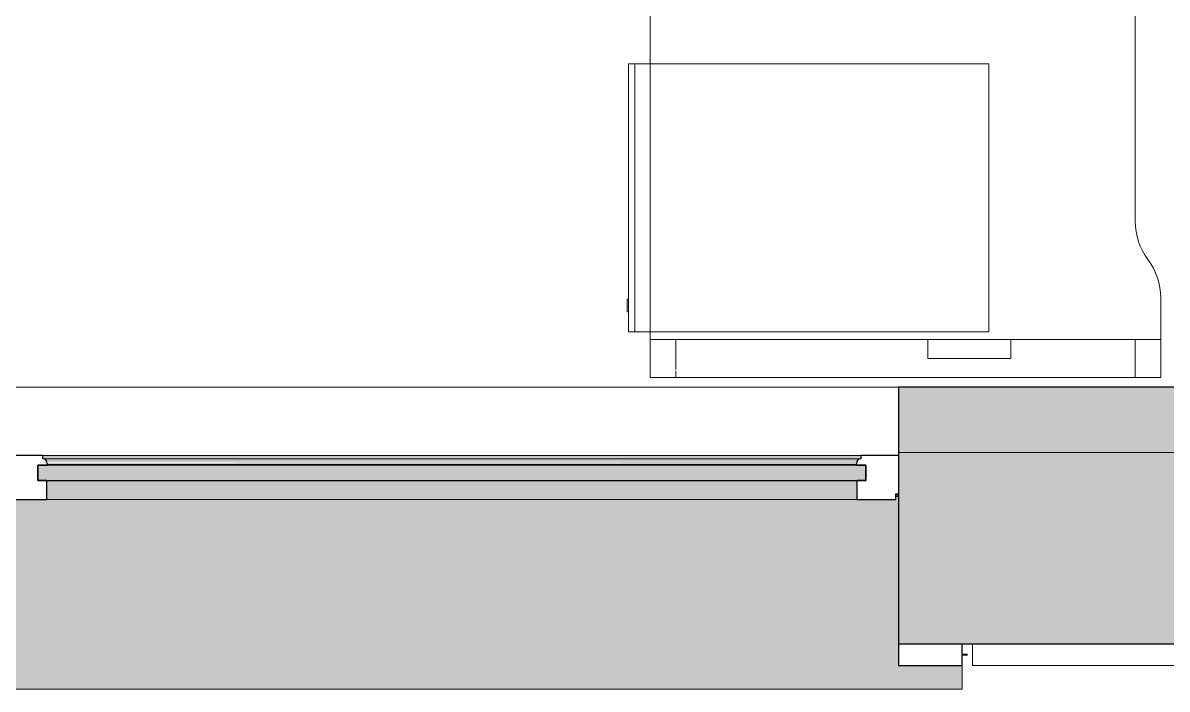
# Model space of a CAD drawing. Header units: millimetres. Extents: x 155927 to 317870, y -36033 to 97293.
# Drawn here: x 179196 to 180989, y 8897 to 9941 of the extents above; entities that cross this region are included whole.
import ezdxf

# ---------------------------------------------------------------- set-up
doc = ezdxf.new("R2010")
doc.units = ezdxf.units.MM
doc.header["$MEASUREMENT"] = 0
for name, color, linetype, lineweight in [('A-GLAZ', 7, 'CONTINUOUS', 9), ('A-GLAZ-CURT', 7, 'CONTINUOUS', 9), ('A-GLAZ-CWMG', 7, 'CONTINUOUS', 9), ('A-WALL', 7, 'CONTINUOUS', 9), ('A-WALL-PATT', 7, 'CONTINUOUS', 9), ('I-FURN', 8, 'CONTINUOUS', 9), ('I-WALL', 7, 'CONTINUOUS', 9)]:
    doc.layers.add(name, color=color, linetype=linetype, lineweight=lineweight)

msp = doc.modelspace()

# ---------------------------------------------------------------- hatches: boundary and pattern name
at = {"layer": 'A-GLAZ'}
h = msp.add_hatch(color=256, dxfattribs=at)
h.paths.add_polyline_path([(179231.4, 9255.8), (179228.6, 9257.5), (179229.9, 9256.4), (179231, 9255.9)], flags=0)
h.paths.add_polyline_path([(176664.4, 9255.8), (176661.6, 9257.5), (176662.9, 9256.4), (176664, 9255.9)], flags=0)
h.paths.add_polyline_path([(174097.4, 9255.8), (174094.6, 9257.5), (174095.9, 9256.4), (174097, 9255.9)], flags=0)
for points in [[(180504.8, 9257.5), (180508.6, 9257.5), (180508.6, 9262.5), (179227, 9262.5), (179227, 9257.5), (180502.8, 9257.5)], [(180502.8, 9252.6), (180504.6, 9256.2), (180504.8, 9257.5), (179229.9, 9257), (179232.6, 9253.9), (179233.3, 9252.6), (180502.4, 9252.6)], [(180516.6, 9223.6), (180516.6, 9247.5), (179219.1, 9247.5), (179219.1, 9223.6), (179930.9, 9223.6)], [(179930.9, 9248.6), (180501.4, 9248.6), (180502.6, 9252.6), (179233, 9251.5), (179234.3, 9248.6), (179329.4, 9248.6)], [(180501.4, 9247.5), (180501.4, 9248.6), (179930.9, 9247.5)], [(180502.6, 9193.6), (180502.6, 9223.6), (179233, 9223.6), (179233, 9193.6), (179930.9, 9193.6)], [(180567.8, 8896.6), (180667.8, 8896.6), (180667.8, 8933.6), (180567.8, 8933.6), (180567.8, 9198.3), (180563.5, 9198.3), (180563.5, 9193.6), (179172.2, 9193.6), (179172.2, 9198.3), (177996.5, 9198.3), (177996.5, 9193.6), (176605.2, 9193.6), (176605.2, 9198.3), (175429.5, 9198.3), (175429.5, 9193.6), (174038.2, 9193.6), (174038.2, 9198.3), (174033.8, 9198.3), (174033.8, 8896.6), (180532.3, 8896.6)]]:
    msp.add_hatch(color=256, dxfattribs=at).paths.add_polyline_path(points, flags=0)
h = msp.add_hatch(color=256, dxfattribs=at)
h.paths.add_polyline_path([(180567.8, 9198.3), (180567.8, 9200.4), (180563.5, 9200.4), (180563.5, 9198.3)], flags=0)
h.paths.add_polyline_path([(179162.5, 9198.3), (179172.2, 9198.3), (179172.2, 9200.4), (177996.5, 9200.4), (177996.5, 9198.3), (178728, 9198.3)], flags=0)
h.paths.add_polyline_path([(176322.2, 9198.3), (176605.2, 9198.3), (176605.2, 9200.4), (175429.5, 9200.4), (175429.5, 9198.3), (175720.8, 9198.3)], flags=0)
h.paths.add_polyline_path([(174038.2, 9198.3), (174038.2, 9200.4), (174033.8, 9200.4), (174033.8, 9198.3)], flags=0)
at = {"layer": 'A-WALL-PATT'}
h = msp.add_hatch(color=256, dxfattribs=at)
h.paths.add_polyline_path([(190558.8, 9267.6), (190558.8, 9369.6), (187692.8, 9369.6), (187692.8, 9267.6), (188952.5, 9267.6)], flags=0)
h.paths.add_polyline_path([(184742.4, 9267.6), (184908.8, 9267.6), (184908.8, 9369.6), (180567.8, 9369.6), (180567.8, 9267.6), (184141, 9267.6)], flags=0)
h = msp.add_hatch(color=256, dxfattribs=at)
h.paths.add_polyline_path([(190558.8, 8967.6), (190558.8, 9267.6), (187692.8, 9267.6), (187692.8, 8967.6), (188952.5, 8967.6)], flags=0)
h.paths.add_polyline_path([(184742.4, 8967.6), (184908.8, 8967.6), (184908.8, 9267.6), (180567.8, 9267.6), (180567.8, 8967.6), (184141, 8967.6)], flags=0)
h.paths.add_polyline_path([(174033.8, 8967.6), (174033.8, 9267.6), (172417.8, 9267.6), (172417.8, 8967.6), (173916.4, 8967.6)], flags=0)
h.paths.add_polyline_path([(162489, 8967.6), (162683.8, 8967.6), (162683.8, 9267.6), (161617.8, 9267.6), (161617.8, 8967.6)], flags=0)
h.paths.add_polyline_path([(159983.8, 8967.6), (159983.8, 9267.6), (158817.8, 9267.6), (158817.8, 8967.6), (159481.8, 8967.6)], flags=0)
h.paths.add_polyline_path([(157076, 8967.6), (157533.8, 8967.6), (157533.8, 9267.6), (156460.8, 9267.6), (156460.8, 8967.6), (156474.5, 8967.6)], flags=0)

# ---------------------------------------------------------------- linework, layer by layer
at = {"layer": 'A-GLAZ', "lineweight": 30}
for p, q in [((179227, 9262.5), (179167.8, 9262.5)), ((179227, 9257.5), (179227, 9262.5)), ((179228.6, 9257.5), (179227, 9257.5)), ((180508.6, 9257.5), (180507.1, 9257.5)), ((180508.6, 9262.5), (180508.6, 9257.5)), ((180567.8, 9262.5), (180508.6, 9262.5)), ((180516.6, 9247.5), (179219.1, 9247.5)), ((179219.1, 9247.5), (179219.1, 9223.6)), ((179219.1, 9223.6), (179219.1, 9247.5)), ((179219.1, 9247.5), (179234.3, 9247.5)), ((179234.3, 9247.5), (179234.3, 9248.6)), ((180501.4, 9248.6), (180501.4, 9247.5)), ((180501.4, 9247.5), (180516.6, 9247.5)), ((180516.6, 9223.6), (180516.6, 9247.5)), ((180516.6, 9247.5), (180516.6, 9223.6)), ((179219.1, 9223.6), (180516.6, 9223.6)), ((179233, 9223.6), (179219.1, 9223.6)), ((179233, 9193.6), (179233, 9223.6)), ((180516.6, 9223.6), (180502.6, 9223.6)), ((180502.6, 9223.6), (180502.6, 9193.6)), ((180563.5, 9193.6), (180563.5, 9202.6)), ((180563.5, 9202.6), (180567.8, 9202.6)), ((179172.2, 9193.6), (179233, 9193.6)), ((180502.6, 9193.6), (180563.5, 9193.6)), ((180567.8, 8967.6), (180567.8, 8933.6)), ((180667.8, 8933.6), (180667.8, 8967.6)), ((180567.8, 8933.6), (180667.8, 8933.6))]:
    msp.add_line(p, q, dxfattribs=at)
at = {"layer": 'A-GLAZ'}
for p, q in [((180508.6, 9262.5), (179227, 9262.5)), ((179227, 9257.5), (179228.6, 9257.5)), ((179228.6, 9257.5), (180507.1, 9257.5)), ((180507.1, 9257.5), (180508.6, 9257.5)), ((179234.3, 9248.6), (180501.4, 9248.6)), ((180563.5, 9200.4), (180567.8, 9200.4)), ((179233, 9193.6), (180502.6, 9193.6)), ((180563.5, 9198.3), (180567.8, 9198.3)), ((180667.8, 8933.6), (180667.8, 8896.6)), ((174033.8, 8896.6), (180667.8, 8896.6))]:
    msp.add_line(p, q, dxfattribs=at)
at = {"layer": 'A-GLAZ', "lineweight": 30}
for centre, radius, start, end in [((179227.5, 9252.2), 5.36, 3.4261, 78.0476), ((180508.2, 9252.2), 5.36, 101.9524, 176.5739), ((179240.2, 9253), 7.4, 183.4261, 216.5739), ((180495.5, 9253), 7.4, 323.4261, 356.5739)]:
    msp.add_arc(centre, radius, start, end, dxfattribs=at)
at = {"layer": 'A-GLAZ'}
for points, knots in [([(179231, 9256.2), (179231, 9256.3), (179230.8, 9256.4), (179230.5, 9256.7), (179230.1, 9256.9), (179229.4, 9257.3), (179228.9, 9257.4), (179228.6, 9257.5)], [0.6, 0.6, 0.6, 0.6, 0.625, 0.7, 0.775, 0.85, 1, 1, 1, 1]), ([(179232.8, 9252.6), (179232.8, 9253), (179232.7, 9253.7), (179232.4, 9254.5), (179232.1, 9254.9), (179232, 9255.1), (179232, 9255.2)], [0, 0, 0, 0, 0.2, 0.3, 0.35, 0.4, 0.4, 0.4, 0.4]), ([(180503.7, 9255.2), (180503.6, 9255), (180503.4, 9254.6), (180503, 9253.7), (180502.9, 9253), (180502.8, 9252.6)], [-0.4, -0.4, -0.4, -0.4, -0.3, -0.2, 0, 0, 0, 0]), ([(180507.1, 9257.5), (180506.6, 9257.4), (180506, 9257.2), (180505.2, 9256.7), (180504.8, 9256.4), (180504.6, 9256.2)], [-1, -1, -1, -1, -0.8, -0.7, -0.6, -0.6, -0.6, -0.6])]:
    msp.add_open_spline(points, degree=3, knots=knots, dxfattribs=at)
for points in [[(179234.3, 9248.6), (179234, 9249), (179233.7, 9249.4), (179233.5, 9249.8)], [(180502.1, 9249.8), (180501.9, 9249.4), (180501.7, 9249), (180501.4, 9248.6)]]:
    msp.add_open_spline(points, degree=3, dxfattribs=at)
at = {"layer": 'A-GLAZ-CURT', "lineweight": 20}
for p, q in [((181792.8, 8967.6), (180683.8, 8967.6)), ((180683.8, 8967.6), (180683.8, 8933.6)), ((180683.8, 8933.6), (181792.8, 8933.6))]:
    msp.add_line(p, q, dxfattribs=at)
at = {"layer": 'A-GLAZ-CWMG'}
for p, q in [((180667.8, 8951.6), (180675.8, 8951.6)), ((180675.8, 8949.6), (180667.8, 8949.6))]:
    msp.add_line(p, q, dxfattribs=at)
at = {"layer": 'A-WALL'}
msp.add_line((184908.8, 9267.6), (180567.8, 9267.6), dxfattribs=at)
at = {"layer": 'A-WALL', "lineweight": 30}
for p, q in [((180567.8, 9267.6), (180567.8, 8967.6)), ((180567.8, 8967.6), (184908.8, 8967.6))]:
    msp.add_line(p, q, dxfattribs=at)
at = {"layer": 'I-FURN'}
for p, q in [((180178.8, 10984.7), (180178.8, 9384.7)), ((180178.8, 9384.7), (180178.8, 10984.7)), ((180938.8, 9629.7), (180938.8, 10462)), ((180938.8, 10462), (180938.8, 9629.7)), ((180154.6, 9876.3), (180144.6, 9876.3)), ((180144.6, 9876.3), (180144.6, 9456.3)), ((180154.6, 9456.3), (180154.6, 9876.3)), ((180178.8, 9876.3), (180154.6, 9876.3)), ((180154.6, 9876.3), (180154.6, 9456.3)), ((180709.6, 9876.3), (180178.8, 9876.3)), ((180709.6, 9456.3), (180709.6, 9876.3)), ((180144.6, 9507.9), (180142.6, 9507.9)), ((180142.6, 9507.9), (180142.6, 9487.9)), ((180142.6, 9487.9), (180142.6, 9507.9)), ((180978.8, 9384.7), (180978.8, 9509.7)), ((180978.8, 9509.7), (180978.8, 9384.7)), ((180142.6, 9487.9), (180144.6, 9487.9)), ((180144.6, 9456.3), (180154.6, 9456.3)), ((180154.6, 9456.3), (180178.8, 9456.3)), ((180178.8, 9456.3), (180709.6, 9456.3)), ((180178.8, 9444.7), (180613.8, 9444.7)), ((180218.8, 9444.7), (180178.8, 9444.7)), ((180178.8, 9384.7), (180178.8, 9444.7)), ((180178.8, 9444.7), (180178.8, 9384.7)), ((180938.8, 9444.7), (180218.8, 9444.7)), ((180218.8, 9444.7), (180218.8, 9397.6)), ((180218.8, 9444.7), (180218.8, 9397.6)), ((180613.8, 9444.7), (180743.8, 9444.7)), ((180613.8, 9414.7), (180613.8, 9444.7)), ((180613.8, 9444.7), (180613.8, 9414.7)), ((180743.8, 9444.7), (180978.8, 9444.7)), ((180743.8, 9444.7), (180743.8, 9414.7)), ((180743.8, 9444.7), (180743.8, 9414.7)), ((180978.8, 9444.7), (180938.8, 9444.7)), ((180938.8, 9444.7), (180938.8, 9384.7)), ((180938.8, 9444.7), (180938.8, 9384.7)), ((180978.8, 9444.7), (180978.8, 9384.7)), ((180978.8, 9444.7), (180978.8, 9384.7)), ((180743.8, 9414.7), (180613.8, 9414.7)), ((180613.8, 9414.7), (180743.8, 9414.7)), ((180978.8, 9384.7), (180178.8, 9384.7)), ((180178.8, 9384.7), (180218.8, 9384.7)), ((180178.8, 9384.7), (180978.8, 9384.7)), ((180978.8, 9384.7), (180178.8, 9384.7)), ((180218.8, 9395.3), (180218.8, 9384.7)), ((180218.8, 9395.3), (180218.8, 9384.7)), ((180218.8, 9384.7), (180938.8, 9384.7)), ((180938.8, 9384.7), (180978.8, 9384.7))]:
    msp.add_line(p, q, dxfattribs=at)
for centre, start, end in [((181038.8, 9629.7), 180, 216.8699), ((181038.8, 9629.7), 180, 216.8699), ((180878.8, 9509.7), 0, 36.8699), ((180878.8, 9509.7), 0, 36.8699)]:
    msp.add_arc(centre, 100, start, end, dxfattribs=at)
at = {"layer": 'I-WALL'}
for p, q in [((179167.8, 9369.6), (180567.8, 9369.6)), ((180567.8, 9267.6), (184908.8, 9267.6))]:
    msp.add_line(p, q, dxfattribs=at)
at = {"layer": 'I-WALL', "lineweight": 30}
for p, q in [((184908.8, 9369.6), (180567.8, 9369.6)), ((180567.8, 9369.6), (180567.8, 9267.6))]:
    msp.add_line(p, q, dxfattribs=at)

doc.saveas('drawing.dxf')
